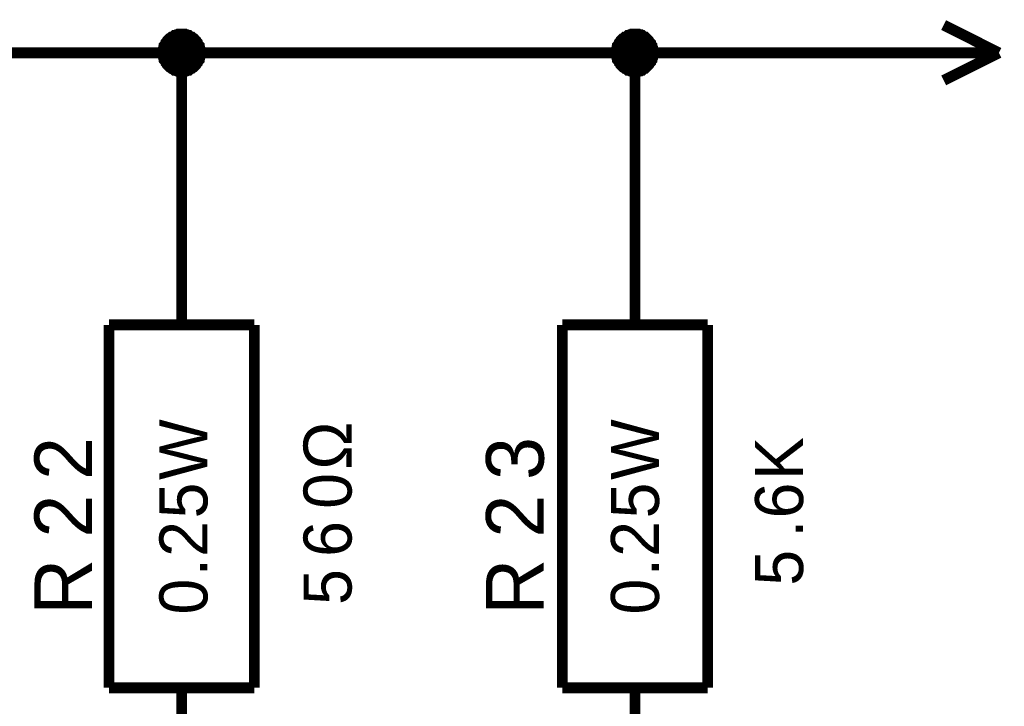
# Model space of a CAD drawing. Header units: millimetres. Extents: x 0 to 420, y 0 to 297.
# Drawn here: x 58.12 to 85.26, y 139.48 to 158.4 of the extents above; entities that cross this region are included whole.
import ezdxf

# ---------------------------------------------------------------- set-up
doc = ezdxf.new("R2010")
doc.units = ezdxf.units.MM
doc.layers.add('Sheet', color=255, linetype='Continuous')

msp = doc.modelspace()

# ---------------------------------------------------------------- linework, layer by layer
at = {"layer": 'Sheet'}
for points, const_width in [([(85.106, 157.491), (83.583, 158.253)], 0.3), ([(62.067, 157.491), (62.067, 157.525), (62.067, 157.541), (62.067, 157.574), (62.083, 157.591), (62.083, 157.624), (62.083, 157.64), (62.1, 157.674), (62.1, 157.69), (62.116, 157.707), (62.133, 157.74), (62.149, 157.756), (62.149, 157.773), (62.166, 157.79), (62.182, 157.823), (62.199, 157.839), (62.215, 157.856), (62.232, 157.872), (62.249, 157.889), (62.282, 157.905), (62.298, 157.922), (62.315, 157.922), (62.331, 157.939), (62.364, 157.955), (62.381, 157.972), (62.398, 157.972), (62.431, 157.988), (62.447, 157.988), (62.48, 157.988), (62.497, 158.005), (62.53, 158.005), (62.547, 158.005), (62.58, 158.005)], 0.3), ([(62.067, 157.491), (62.067, 157.525), (62.067, 157.541), (62.067, 157.574), (62.083, 157.591), (62.083, 157.624), (62.083, 157.64), (62.1, 157.674), (62.1, 157.69), (62.116, 157.707), (62.133, 157.74), (62.149, 157.756), (62.149, 157.773), (62.166, 157.79), (62.182, 157.823), (62.199, 157.839), (62.215, 157.856), (62.232, 157.872), (62.249, 157.889), (62.282, 157.905), (62.298, 157.922), (62.315, 157.922), (62.331, 157.939), (62.364, 157.955), (62.381, 157.972), (62.398, 157.972), (62.431, 157.988), (62.447, 157.988), (62.48, 157.988), (62.497, 158.005), (62.53, 158.005), (62.547, 158.005), (62.58, 158.005)], 0.3), ([(62.067, 157.491), (62.067, 157.525), (62.067, 157.541), (62.067, 157.574), (62.083, 157.591), (62.083, 157.624), (62.083, 157.64), (62.1, 157.674), (62.1, 157.69), (62.116, 157.707), (62.133, 157.74), (62.149, 157.756), (62.149, 157.773), (62.166, 157.79), (62.182, 157.823), (62.199, 157.839), (62.215, 157.856), (62.232, 157.872), (62.249, 157.889), (62.282, 157.905), (62.298, 157.922), (62.315, 157.922), (62.331, 157.939), (62.364, 157.955), (62.381, 157.972), (62.398, 157.972), (62.431, 157.988), (62.447, 157.988), (62.48, 157.988), (62.497, 158.005), (62.53, 158.005), (62.547, 158.005), (62.58, 158.005)], 0.3), ([(62.067, 157.491), (62.067, 157.525), (62.067, 157.541), (62.067, 157.574), (62.083, 157.591), (62.083, 157.624), (62.083, 157.64), (62.1, 157.674), (62.1, 157.69), (62.116, 157.707), (62.133, 157.74), (62.149, 157.756), (62.149, 157.773), (62.166, 157.79), (62.182, 157.823), (62.199, 157.839), (62.215, 157.856), (62.232, 157.872), (62.249, 157.889), (62.282, 157.905), (62.298, 157.922), (62.315, 157.922), (62.331, 157.939), (62.364, 157.955), (62.381, 157.972), (62.398, 157.972), (62.431, 157.988), (62.447, 157.988), (62.48, 157.988), (62.497, 158.005), (62.53, 158.005), (62.547, 158.005), (62.58, 158.005)], 0.3), ([(62.067, 157.491), (62.067, 157.525), (62.067, 157.541), (62.067, 157.574), (62.083, 157.591), (62.083, 157.624), (62.083, 157.64), (62.1, 157.674), (62.1, 157.69), (62.116, 157.707), (62.133, 157.74), (62.149, 157.756), (62.149, 157.773), (62.166, 157.79), (62.182, 157.823), (62.199, 157.839), (62.215, 157.856), (62.232, 157.872), (62.249, 157.889), (62.282, 157.905), (62.298, 157.922), (62.315, 157.922), (62.331, 157.939), (62.364, 157.955), (62.381, 157.972), (62.398, 157.972), (62.431, 157.988), (62.447, 157.988), (62.48, 157.988), (62.497, 158.005), (62.53, 158.005), (62.547, 158.005), (62.58, 158.005)], 0.0991), ([(62.067, 157.491), (62.067, 157.525), (62.067, 157.541), (62.067, 157.574), (62.083, 157.591), (62.083, 157.624), (62.083, 157.64), (62.1, 157.674), (62.1, 157.69), (62.116, 157.707), (62.133, 157.74), (62.149, 157.756), (62.149, 157.773), (62.166, 157.79), (62.182, 157.823), (62.199, 157.839), (62.215, 157.856), (62.232, 157.872), (62.249, 157.889), (62.282, 157.905), (62.298, 157.922), (62.315, 157.922), (62.331, 157.939), (62.364, 157.955), (62.381, 157.972), (62.398, 157.972), (62.431, 157.988), (62.447, 157.988), (62.48, 157.988), (62.497, 158.005), (62.53, 158.005), (62.547, 158.005), (62.58, 158.005)], 0.0991), ([(62.067, 157.491), (62.067, 157.525), (62.067, 157.541), (62.067, 157.574), (62.083, 157.591), (62.083, 157.624), (62.083, 157.64), (62.1, 157.674), (62.1, 157.69), (62.116, 157.707), (62.133, 157.74), (62.149, 157.756), (62.149, 157.773), (62.166, 157.79), (62.182, 157.823), (62.199, 157.839), (62.215, 157.856), (62.232, 157.872), (62.249, 157.889), (62.282, 157.905), (62.298, 157.922), (62.315, 157.922), (62.331, 157.939), (62.364, 157.955), (62.381, 157.972), (62.398, 157.972), (62.431, 157.988), (62.447, 157.988), (62.48, 157.988), (62.497, 158.005), (62.53, 158.005), (62.547, 158.005), (62.58, 158.005)], 0.0991), ([(62.067, 157.491), (62.067, 157.525), (62.067, 157.541), (62.067, 157.574), (62.083, 157.591), (62.083, 157.624), (62.083, 157.64), (62.1, 157.674), (62.1, 157.69), (62.116, 157.707), (62.133, 157.74), (62.149, 157.756), (62.149, 157.773), (62.166, 157.79), (62.182, 157.823), (62.199, 157.839), (62.215, 157.856), (62.232, 157.872), (62.249, 157.889), (62.282, 157.905), (62.298, 157.922), (62.315, 157.922), (62.331, 157.939), (62.364, 157.955), (62.381, 157.972), (62.398, 157.972), (62.431, 157.988), (62.447, 157.988), (62.48, 157.988), (62.497, 158.005), (62.53, 158.005), (62.547, 158.005), (62.58, 158.005)], 0.0991), ([(62.58, 158.005), (62.58, 158.005)], 0.3), ([(62.58, 158.005), (62.613, 158.005), (62.629, 158.005), (62.662, 158.005), (62.679, 157.988), (62.712, 157.988), (62.729, 157.988), (62.762, 157.972), (62.778, 157.972), (62.795, 157.955), (62.828, 157.939), (62.844, 157.922), (62.861, 157.922), (62.878, 157.905), (62.911, 157.889), (62.927, 157.872), (62.944, 157.856), (62.96, 157.839), (62.977, 157.823), (62.993, 157.79), (63.01, 157.773), (63.01, 157.756), (63.026, 157.74), (63.043, 157.707), (63.06, 157.69), (63.06, 157.674), (63.076, 157.64), (63.076, 157.624), (63.076, 157.591), (63.093, 157.574), (63.093, 157.541), (63.093, 157.525), (63.093, 157.491)], 0.3), ([(62.58, 158.005), (62.58, 158.005)], 0.3), ([(62.58, 158.005), (62.613, 158.005), (62.629, 158.005), (62.662, 158.005), (62.679, 157.988), (62.712, 157.988), (62.729, 157.988), (62.762, 157.972), (62.778, 157.972), (62.795, 157.955), (62.828, 157.939), (62.844, 157.922), (62.861, 157.922), (62.878, 157.905), (62.911, 157.889), (62.927, 157.872), (62.944, 157.856), (62.96, 157.839), (62.977, 157.823), (62.993, 157.79), (63.01, 157.773), (63.01, 157.756), (63.026, 157.74), (63.043, 157.707), (63.06, 157.69), (63.06, 157.674), (63.076, 157.64), (63.076, 157.624), (63.076, 157.591), (63.093, 157.574), (63.093, 157.541), (63.093, 157.525), (63.093, 157.491)], 0.3), ([(62.58, 158.005), (62.58, 158.005)], 0.3), ([(62.58, 158.005), (62.613, 158.005), (62.629, 158.005), (62.662, 158.005), (62.679, 157.988), (62.712, 157.988), (62.729, 157.988), (62.762, 157.972), (62.778, 157.972), (62.795, 157.955), (62.828, 157.939), (62.844, 157.922), (62.861, 157.922), (62.878, 157.905), (62.911, 157.889), (62.927, 157.872), (62.944, 157.856), (62.96, 157.839), (62.977, 157.823), (62.993, 157.79), (63.01, 157.773), (63.01, 157.756), (63.026, 157.74), (63.043, 157.707), (63.06, 157.69), (63.06, 157.674), (63.076, 157.64), (63.076, 157.624), (63.076, 157.591), (63.093, 157.574), (63.093, 157.541), (63.093, 157.525), (63.093, 157.491)], 0.3), ([(62.58, 158.005), (62.58, 158.005)], 0.3), ([(62.58, 158.005), (62.613, 158.005), (62.629, 158.005), (62.662, 158.005), (62.679, 157.988), (62.712, 157.988), (62.729, 157.988), (62.762, 157.972), (62.778, 157.972), (62.795, 157.955), (62.828, 157.939), (62.844, 157.922), (62.861, 157.922), (62.878, 157.905), (62.911, 157.889), (62.927, 157.872), (62.944, 157.856), (62.96, 157.839), (62.977, 157.823), (62.993, 157.79), (63.01, 157.773), (63.01, 157.756), (63.026, 157.74), (63.043, 157.707), (63.06, 157.69), (63.06, 157.674), (63.076, 157.64), (63.076, 157.624), (63.076, 157.591), (63.093, 157.574), (63.093, 157.541), (63.093, 157.525), (63.093, 157.491)], 0.3), ([(62.58, 158.005), (62.58, 158.005)], 0.0991), ([(62.58, 158.005), (62.613, 158.005), (62.629, 158.005), (62.662, 158.005), (62.679, 157.988), (62.712, 157.988), (62.729, 157.988), (62.762, 157.972), (62.778, 157.972), (62.795, 157.955), (62.828, 157.939), (62.844, 157.922), (62.861, 157.922), (62.878, 157.905), (62.911, 157.889), (62.927, 157.872), (62.944, 157.856), (62.96, 157.839), (62.977, 157.823), (62.993, 157.79), (63.01, 157.773), (63.01, 157.756), (63.026, 157.74), (63.043, 157.707), (63.06, 157.69), (63.06, 157.674), (63.076, 157.64), (63.076, 157.624), (63.076, 157.591), (63.093, 157.574), (63.093, 157.541), (63.093, 157.525), (63.093, 157.491)], 0.0991), ([(62.58, 158.005), (62.58, 158.005)], 0.0991), ([(62.58, 158.005), (62.613, 158.005), (62.629, 158.005), (62.662, 158.005), (62.679, 157.988), (62.712, 157.988), (62.729, 157.988), (62.762, 157.972), (62.778, 157.972), (62.795, 157.955), (62.828, 157.939), (62.844, 157.922), (62.861, 157.922), (62.878, 157.905), (62.911, 157.889), (62.927, 157.872), (62.944, 157.856), (62.96, 157.839), (62.977, 157.823), (62.993, 157.79), (63.01, 157.773), (63.01, 157.756), (63.026, 157.74), (63.043, 157.707), (63.06, 157.69), (63.06, 157.674), (63.076, 157.64), (63.076, 157.624), (63.076, 157.591), (63.093, 157.574), (63.093, 157.541), (63.093, 157.525), (63.093, 157.491)], 0.0991), ([(62.58, 158.005), (62.58, 158.005)], 0.0991), ([(62.58, 158.005), (62.613, 158.005), (62.629, 158.005), (62.662, 158.005), (62.679, 157.988), (62.712, 157.988), (62.729, 157.988), (62.762, 157.972), (62.778, 157.972), (62.795, 157.955), (62.828, 157.939), (62.844, 157.922), (62.861, 157.922), (62.878, 157.905), (62.911, 157.889), (62.927, 157.872), (62.944, 157.856), (62.96, 157.839), (62.977, 157.823), (62.993, 157.79), (63.01, 157.773), (63.01, 157.756), (63.026, 157.74), (63.043, 157.707), (63.06, 157.69), (63.06, 157.674), (63.076, 157.64), (63.076, 157.624), (63.076, 157.591), (63.093, 157.574), (63.093, 157.541), (63.093, 157.525), (63.093, 157.491)], 0.0991), ([(62.58, 158.005), (62.58, 158.005)], 0.0991), ([(62.58, 158.005), (62.613, 158.005), (62.629, 158.005), (62.662, 158.005), (62.679, 157.988), (62.712, 157.988), (62.729, 157.988), (62.762, 157.972), (62.778, 157.972), (62.795, 157.955), (62.828, 157.939), (62.844, 157.922), (62.861, 157.922), (62.878, 157.905), (62.911, 157.889), (62.927, 157.872), (62.944, 157.856), (62.96, 157.839), (62.977, 157.823), (62.993, 157.79), (63.01, 157.773), (63.01, 157.756), (63.026, 157.74), (63.043, 157.707), (63.06, 157.69), (63.06, 157.674), (63.076, 157.64), (63.076, 157.624), (63.076, 157.591), (63.093, 157.574), (63.093, 157.541), (63.093, 157.525), (63.093, 157.491)], 0.0991), ([(74.563, 157.491), (74.563, 157.525), (74.563, 157.541), (74.563, 157.574), (74.579, 157.591), (74.579, 157.624), (74.579, 157.64), (74.596, 157.674), (74.596, 157.69), (74.612, 157.707), (74.629, 157.74), (74.645, 157.756), (74.645, 157.773), (74.662, 157.79), (74.678, 157.823), (74.695, 157.839), (74.712, 157.856), (74.728, 157.872), (74.745, 157.889), (74.778, 157.905), (74.794, 157.922), (74.811, 157.922), (74.827, 157.939), (74.86, 157.955), (74.877, 157.972), (74.894, 157.972), (74.927, 157.988), (74.943, 157.988), (74.976, 157.988), (74.993, 158.005), (75.026, 158.005), (75.043, 158.005), (75.076, 158.005)], 0.3), ([(74.563, 157.491), (74.563, 157.525), (74.563, 157.541), (74.563, 157.574), (74.579, 157.591), (74.579, 157.624), (74.579, 157.64), (74.596, 157.674), (74.596, 157.69), (74.612, 157.707), (74.629, 157.74), (74.645, 157.756), (74.645, 157.773), (74.662, 157.79), (74.678, 157.823), (74.695, 157.839), (74.712, 157.856), (74.728, 157.872), (74.745, 157.889), (74.778, 157.905), (74.794, 157.922), (74.811, 157.922), (74.827, 157.939), (74.86, 157.955), (74.877, 157.972), (74.894, 157.972), (74.927, 157.988), (74.943, 157.988), (74.976, 157.988), (74.993, 158.005), (75.026, 158.005), (75.043, 158.005), (75.076, 158.005)], 0.3), ([(74.563, 157.491), (74.563, 157.525), (74.563, 157.541), (74.563, 157.574), (74.579, 157.591), (74.579, 157.624), (74.579, 157.64), (74.596, 157.674), (74.596, 157.69), (74.612, 157.707), (74.629, 157.74), (74.645, 157.756), (74.645, 157.773), (74.662, 157.79), (74.678, 157.823), (74.695, 157.839), (74.712, 157.856), (74.728, 157.872), (74.745, 157.889), (74.778, 157.905), (74.794, 157.922), (74.811, 157.922), (74.827, 157.939), (74.86, 157.955), (74.877, 157.972), (74.894, 157.972), (74.927, 157.988), (74.943, 157.988), (74.976, 157.988), (74.993, 158.005), (75.026, 158.005), (75.043, 158.005), (75.076, 158.005)], 0.3), ([(74.563, 157.491), (74.563, 157.525), (74.563, 157.541), (74.563, 157.574), (74.579, 157.591), (74.579, 157.624), (74.579, 157.64), (74.596, 157.674), (74.596, 157.69), (74.612, 157.707), (74.629, 157.74), (74.645, 157.756), (74.645, 157.773), (74.662, 157.79), (74.678, 157.823), (74.695, 157.839), (74.712, 157.856), (74.728, 157.872), (74.745, 157.889), (74.778, 157.905), (74.794, 157.922), (74.811, 157.922), (74.827, 157.939), (74.86, 157.955), (74.877, 157.972), (74.894, 157.972), (74.927, 157.988), (74.943, 157.988), (74.976, 157.988), (74.993, 158.005), (75.026, 158.005), (75.043, 158.005), (75.076, 158.005)], 0.3), ([(74.563, 157.491), (74.563, 157.525), (74.563, 157.541), (74.563, 157.574), (74.579, 157.591), (74.579, 157.624), (74.579, 157.64), (74.596, 157.674), (74.596, 157.69), (74.612, 157.707), (74.629, 157.74), (74.645, 157.756), (74.645, 157.773), (74.662, 157.79), (74.678, 157.823), (74.695, 157.839), (74.712, 157.856), (74.728, 157.872), (74.745, 157.889), (74.778, 157.905), (74.794, 157.922), (74.811, 157.922), (74.827, 157.939), (74.86, 157.955), (74.877, 157.972), (74.894, 157.972), (74.927, 157.988), (74.943, 157.988), (74.976, 157.988), (74.993, 158.005), (75.026, 158.005), (75.043, 158.005), (75.076, 158.005)], 0.0991), ([(74.563, 157.491), (74.563, 157.525), (74.563, 157.541), (74.563, 157.574), (74.579, 157.591), (74.579, 157.624), (74.579, 157.64), (74.596, 157.674), (74.596, 157.69), (74.612, 157.707), (74.629, 157.74), (74.645, 157.756), (74.645, 157.773), (74.662, 157.79), (74.678, 157.823), (74.695, 157.839), (74.712, 157.856), (74.728, 157.872), (74.745, 157.889), (74.778, 157.905), (74.794, 157.922), (74.811, 157.922), (74.827, 157.939), (74.86, 157.955), (74.877, 157.972), (74.894, 157.972), (74.927, 157.988), (74.943, 157.988), (74.976, 157.988), (74.993, 158.005), (75.026, 158.005), (75.043, 158.005), (75.076, 158.005)], 0.0991), ([(74.563, 157.491), (74.563, 157.525), (74.563, 157.541), (74.563, 157.574), (74.579, 157.591), (74.579, 157.624), (74.579, 157.64), (74.596, 157.674), (74.596, 157.69), (74.612, 157.707), (74.629, 157.74), (74.645, 157.756), (74.645, 157.773), (74.662, 157.79), (74.678, 157.823), (74.695, 157.839), (74.712, 157.856), (74.728, 157.872), (74.745, 157.889), (74.778, 157.905), (74.794, 157.922), (74.811, 157.922), (74.827, 157.939), (74.86, 157.955), (74.877, 157.972), (74.894, 157.972), (74.927, 157.988), (74.943, 157.988), (74.976, 157.988), (74.993, 158.005), (75.026, 158.005), (75.043, 158.005), (75.076, 158.005)], 0.0991), ([(74.563, 157.491), (74.563, 157.525), (74.563, 157.541), (74.563, 157.574), (74.579, 157.591), (74.579, 157.624), (74.579, 157.64), (74.596, 157.674), (74.596, 157.69), (74.612, 157.707), (74.629, 157.74), (74.645, 157.756), (74.645, 157.773), (74.662, 157.79), (74.678, 157.823), (74.695, 157.839), (74.712, 157.856), (74.728, 157.872), (74.745, 157.889), (74.778, 157.905), (74.794, 157.922), (74.811, 157.922), (74.827, 157.939), (74.86, 157.955), (74.877, 157.972), (74.894, 157.972), (74.927, 157.988), (74.943, 157.988), (74.976, 157.988), (74.993, 158.005), (75.026, 158.005), (75.043, 158.005), (75.076, 158.005)], 0.0991), ([(75.076, 158.005), (75.076, 158.005)], 0.3), ([(75.076, 158.005), (75.109, 158.005), (75.125, 158.005), (75.158, 158.005), (75.175, 157.988), (75.208, 157.988), (75.225, 157.988), (75.241, 157.972), (75.274, 157.972), (75.291, 157.955), (75.307, 157.939), (75.34, 157.922), (75.357, 157.922), (75.374, 157.905), (75.39, 157.889), (75.407, 157.872), (75.423, 157.856), (75.44, 157.839), (75.456, 157.823), (75.473, 157.79), (75.489, 157.773), (75.506, 157.756), (75.506, 157.74), (75.523, 157.707), (75.539, 157.69), (75.539, 157.674), (75.556, 157.64), (75.556, 157.624), (75.556, 157.591), (75.572, 157.574), (75.572, 157.541), (75.572, 157.525), (75.572, 157.491)], 0.3), ([(75.076, 158.005), (75.076, 158.005)], 0.3), ([(75.076, 158.005), (75.109, 158.005), (75.125, 158.005), (75.158, 158.005), (75.175, 157.988), (75.208, 157.988), (75.225, 157.988), (75.241, 157.972), (75.274, 157.972), (75.291, 157.955), (75.307, 157.939), (75.34, 157.922), (75.357, 157.922), (75.374, 157.905), (75.39, 157.889), (75.407, 157.872), (75.423, 157.856), (75.44, 157.839), (75.456, 157.823), (75.473, 157.79), (75.489, 157.773), (75.506, 157.756), (75.506, 157.74), (75.523, 157.707), (75.539, 157.69), (75.539, 157.674), (75.556, 157.64), (75.556, 157.624), (75.556, 157.591), (75.572, 157.574), (75.572, 157.541), (75.572, 157.525), (75.572, 157.491)], 0.3), ([(75.076, 158.005), (75.076, 158.005)], 0.3), ([(75.076, 158.005), (75.109, 158.005), (75.125, 158.005), (75.158, 158.005), (75.175, 157.988), (75.208, 157.988), (75.225, 157.988), (75.241, 157.972), (75.274, 157.972), (75.291, 157.955), (75.307, 157.939), (75.34, 157.922), (75.357, 157.922), (75.374, 157.905), (75.39, 157.889), (75.407, 157.872), (75.423, 157.856), (75.44, 157.839), (75.456, 157.823), (75.473, 157.79), (75.489, 157.773), (75.506, 157.756), (75.506, 157.74), (75.523, 157.707), (75.539, 157.69), (75.539, 157.674), (75.556, 157.64), (75.556, 157.624), (75.556, 157.591), (75.572, 157.574), (75.572, 157.541), (75.572, 157.525), (75.572, 157.491)], 0.3), ([(75.076, 158.005), (75.076, 158.005)], 0.3), ([(75.076, 158.005), (75.109, 158.005), (75.125, 158.005), (75.158, 158.005), (75.175, 157.988), (75.208, 157.988), (75.225, 157.988), (75.241, 157.972), (75.274, 157.972), (75.291, 157.955), (75.307, 157.939), (75.34, 157.922), (75.357, 157.922), (75.374, 157.905), (75.39, 157.889), (75.407, 157.872), (75.423, 157.856), (75.44, 157.839), (75.456, 157.823), (75.473, 157.79), (75.489, 157.773), (75.506, 157.756), (75.506, 157.74), (75.523, 157.707), (75.539, 157.69), (75.539, 157.674), (75.556, 157.64), (75.556, 157.624), (75.556, 157.591), (75.572, 157.574), (75.572, 157.541), (75.572, 157.525), (75.572, 157.491)], 0.3), ([(75.076, 158.005), (75.076, 158.005)], 0.0991), ([(75.076, 158.005), (75.109, 158.005), (75.125, 158.005), (75.158, 158.005), (75.175, 157.988), (75.208, 157.988), (75.225, 157.988), (75.241, 157.972), (75.274, 157.972), (75.291, 157.955), (75.307, 157.939), (75.34, 157.922), (75.357, 157.922), (75.374, 157.905), (75.39, 157.889), (75.407, 157.872), (75.423, 157.856), (75.44, 157.839), (75.456, 157.823), (75.473, 157.79), (75.489, 157.773), (75.506, 157.756), (75.506, 157.74), (75.523, 157.707), (75.539, 157.69), (75.539, 157.674), (75.556, 157.64), (75.556, 157.624), (75.556, 157.591), (75.572, 157.574), (75.572, 157.541), (75.572, 157.525), (75.572, 157.491)], 0.0991), ([(75.076, 158.005), (75.076, 158.005)], 0.0991), ([(75.076, 158.005), (75.109, 158.005), (75.125, 158.005), (75.158, 158.005), (75.175, 157.988), (75.208, 157.988), (75.225, 157.988), (75.241, 157.972), (75.274, 157.972), (75.291, 157.955), (75.307, 157.939), (75.34, 157.922), (75.357, 157.922), (75.374, 157.905), (75.39, 157.889), (75.407, 157.872), (75.423, 157.856), (75.44, 157.839), (75.456, 157.823), (75.473, 157.79), (75.489, 157.773), (75.506, 157.756), (75.506, 157.74), (75.523, 157.707), (75.539, 157.69), (75.539, 157.674), (75.556, 157.64), (75.556, 157.624), (75.556, 157.591), (75.572, 157.574), (75.572, 157.541), (75.572, 157.525), (75.572, 157.491)], 0.0991), ([(75.076, 158.005), (75.076, 158.005)], 0.0991), ([(75.076, 158.005), (75.109, 158.005), (75.125, 158.005), (75.158, 158.005), (75.175, 157.988), (75.208, 157.988), (75.225, 157.988), (75.241, 157.972), (75.274, 157.972), (75.291, 157.955), (75.307, 157.939), (75.34, 157.922), (75.357, 157.922), (75.374, 157.905), (75.39, 157.889), (75.407, 157.872), (75.423, 157.856), (75.44, 157.839), (75.456, 157.823), (75.473, 157.79), (75.489, 157.773), (75.506, 157.756), (75.506, 157.74), (75.523, 157.707), (75.539, 157.69), (75.539, 157.674), (75.556, 157.64), (75.556, 157.624), (75.556, 157.591), (75.572, 157.574), (75.572, 157.541), (75.572, 157.525), (75.572, 157.491)], 0.0991), ([(75.076, 158.005), (75.076, 158.005)], 0.0991), ([(75.076, 158.005), (75.109, 158.005), (75.125, 158.005), (75.158, 158.005), (75.175, 157.988), (75.208, 157.988), (75.225, 157.988), (75.241, 157.972), (75.274, 157.972), (75.291, 157.955), (75.307, 157.939), (75.34, 157.922), (75.357, 157.922), (75.374, 157.905), (75.39, 157.889), (75.407, 157.872), (75.423, 157.856), (75.44, 157.839), (75.456, 157.823), (75.473, 157.79), (75.489, 157.773), (75.506, 157.756), (75.506, 157.74), (75.523, 157.707), (75.539, 157.69), (75.539, 157.674), (75.556, 157.64), (75.556, 157.624), (75.556, 157.591), (75.572, 157.574), (75.572, 157.541), (75.572, 157.525), (75.572, 157.491)], 0.0991), ([(57.581, 157.491), (62.58, 157.491)], 0.3), ([(62.58, 156.978), (62.547, 156.978), (62.53, 156.978), (62.497, 156.978), (62.48, 156.995), (62.447, 156.995), (62.431, 156.995), (62.398, 157.011), (62.381, 157.011), (62.364, 157.028), (62.331, 157.044), (62.315, 157.061), (62.298, 157.061), (62.282, 157.077), (62.249, 157.094), (62.232, 157.111), (62.215, 157.127), (62.199, 157.144), (62.182, 157.16), (62.166, 157.193), (62.149, 157.21), (62.149, 157.227), (62.133, 157.243), (62.116, 157.276), (62.1, 157.293), (62.1, 157.309), (62.083, 157.342), (62.083, 157.359), (62.083, 157.392), (62.067, 157.409), (62.067, 157.442), (62.067, 157.458), (62.067, 157.491)], 0.3), ([(62.067, 157.491), (62.067, 157.491)], 0.3), ([(62.58, 156.978), (62.547, 156.978), (62.53, 156.978), (62.497, 156.978), (62.48, 156.995), (62.447, 156.995), (62.431, 156.995), (62.398, 157.011), (62.381, 157.011), (62.364, 157.028), (62.331, 157.044), (62.315, 157.061), (62.298, 157.061), (62.282, 157.077), (62.249, 157.094), (62.232, 157.111), (62.215, 157.127), (62.199, 157.144), (62.182, 157.16), (62.166, 157.193), (62.149, 157.21), (62.149, 157.227), (62.133, 157.243), (62.116, 157.276), (62.1, 157.293), (62.1, 157.309), (62.083, 157.342), (62.083, 157.359), (62.083, 157.392), (62.067, 157.409), (62.067, 157.442), (62.067, 157.458), (62.067, 157.491)], 0.3), ([(62.067, 157.491), (62.067, 157.491)], 0.3), ([(62.58, 156.978), (62.547, 156.978), (62.53, 156.978), (62.497, 156.978), (62.48, 156.995), (62.447, 156.995), (62.431, 156.995), (62.398, 157.011), (62.381, 157.011), (62.364, 157.028), (62.331, 157.044), (62.315, 157.061), (62.298, 157.061), (62.282, 157.077), (62.249, 157.094), (62.232, 157.111), (62.215, 157.127), (62.199, 157.144), (62.182, 157.16), (62.166, 157.193), (62.149, 157.21), (62.149, 157.227), (62.133, 157.243), (62.116, 157.276), (62.1, 157.293), (62.1, 157.309), (62.083, 157.342), (62.083, 157.359), (62.083, 157.392), (62.067, 157.409), (62.067, 157.442), (62.067, 157.458), (62.067, 157.491)], 0.3), ([(62.067, 157.491), (62.067, 157.491)], 0.3), ([(62.58, 156.978), (62.547, 156.978), (62.53, 156.978), (62.497, 156.978), (62.48, 156.995), (62.447, 156.995), (62.431, 156.995), (62.398, 157.011), (62.381, 157.011), (62.364, 157.028), (62.331, 157.044), (62.315, 157.061), (62.298, 157.061), (62.282, 157.077), (62.249, 157.094), (62.232, 157.111), (62.215, 157.127), (62.199, 157.144), (62.182, 157.16), (62.166, 157.193), (62.149, 157.21), (62.149, 157.227), (62.133, 157.243), (62.116, 157.276), (62.1, 157.293), (62.1, 157.309), (62.083, 157.342), (62.083, 157.359), (62.083, 157.392), (62.067, 157.409), (62.067, 157.442), (62.067, 157.458), (62.067, 157.491)], 0.3), ([(62.067, 157.491), (62.067, 157.491)], 0.3), ([(62.58, 156.978), (62.547, 156.978), (62.53, 156.978), (62.497, 156.978), (62.48, 156.995), (62.447, 156.995), (62.431, 156.995), (62.398, 157.011), (62.381, 157.011), (62.364, 157.028), (62.331, 157.044), (62.315, 157.061), (62.298, 157.061), (62.282, 157.077), (62.249, 157.094), (62.232, 157.111), (62.215, 157.127), (62.199, 157.144), (62.182, 157.16), (62.166, 157.193), (62.149, 157.21), (62.149, 157.227), (62.133, 157.243), (62.116, 157.276), (62.1, 157.293), (62.1, 157.309), (62.083, 157.342), (62.083, 157.359), (62.083, 157.392), (62.067, 157.409), (62.067, 157.442), (62.067, 157.458), (62.067, 157.491)], 0.0991), ([(62.067, 157.491), (62.067, 157.491)], 0.0991), ([(62.58, 156.978), (62.547, 156.978), (62.53, 156.978), (62.497, 156.978), (62.48, 156.995), (62.447, 156.995), (62.431, 156.995), (62.398, 157.011), (62.381, 157.011), (62.364, 157.028), (62.331, 157.044), (62.315, 157.061), (62.298, 157.061), (62.282, 157.077), (62.249, 157.094), (62.232, 157.111), (62.215, 157.127), (62.199, 157.144), (62.182, 157.16), (62.166, 157.193), (62.149, 157.21), (62.149, 157.227), (62.133, 157.243), (62.116, 157.276), (62.1, 157.293), (62.1, 157.309), (62.083, 157.342), (62.083, 157.359), (62.083, 157.392), (62.067, 157.409), (62.067, 157.442), (62.067, 157.458), (62.067, 157.491)], 0.0991), ([(62.067, 157.491), (62.067, 157.491)], 0.0991), ([(62.58, 156.978), (62.547, 156.978), (62.53, 156.978), (62.497, 156.978), (62.48, 156.995), (62.447, 156.995), (62.431, 156.995), (62.398, 157.011), (62.381, 157.011), (62.364, 157.028), (62.331, 157.044), (62.315, 157.061), (62.298, 157.061), (62.282, 157.077), (62.249, 157.094), (62.232, 157.111), (62.215, 157.127), (62.199, 157.144), (62.182, 157.16), (62.166, 157.193), (62.149, 157.21), (62.149, 157.227), (62.133, 157.243), (62.116, 157.276), (62.1, 157.293), (62.1, 157.309), (62.083, 157.342), (62.083, 157.359), (62.083, 157.392), (62.067, 157.409), (62.067, 157.442), (62.067, 157.458), (62.067, 157.491)], 0.0991), ([(62.067, 157.491), (62.067, 157.491)], 0.0991), ([(62.58, 156.978), (62.547, 156.978), (62.53, 156.978), (62.497, 156.978), (62.48, 156.995), (62.447, 156.995), (62.431, 156.995), (62.398, 157.011), (62.381, 157.011), (62.364, 157.028), (62.331, 157.044), (62.315, 157.061), (62.298, 157.061), (62.282, 157.077), (62.249, 157.094), (62.232, 157.111), (62.215, 157.127), (62.199, 157.144), (62.182, 157.16), (62.166, 157.193), (62.149, 157.21), (62.149, 157.227), (62.133, 157.243), (62.116, 157.276), (62.1, 157.293), (62.1, 157.309), (62.083, 157.342), (62.083, 157.359), (62.083, 157.392), (62.067, 157.409), (62.067, 157.442), (62.067, 157.458), (62.067, 157.491)], 0.0991), ([(62.067, 157.491), (62.067, 157.491)], 0.0991), ([(62.58, 152.491), (62.58, 157.491), (75.076, 157.491), (82.573, 157.491)], 0.3), ([(63.093, 157.491), (63.093, 157.458), (63.093, 157.442), (63.093, 157.409), (63.076, 157.392), (63.076, 157.359), (63.076, 157.342), (63.06, 157.309), (63.06, 157.293), (63.043, 157.276), (63.026, 157.243), (63.01, 157.227), (63.01, 157.21), (62.993, 157.193), (62.977, 157.16), (62.96, 157.144), (62.944, 157.127), (62.927, 157.111), (62.911, 157.094), (62.878, 157.077), (62.861, 157.061), (62.844, 157.061), (62.828, 157.044), (62.795, 157.028), (62.778, 157.011), (62.762, 157.011), (62.729, 156.995), (62.712, 156.995), (62.679, 156.995), (62.662, 156.978), (62.629, 156.978), (62.613, 156.978), (62.58, 156.978)], 0.3), ([(63.093, 157.491), (63.093, 157.458), (63.093, 157.442), (63.093, 157.409), (63.076, 157.392), (63.076, 157.359), (63.076, 157.342), (63.06, 157.309), (63.06, 157.293), (63.043, 157.276), (63.026, 157.243), (63.01, 157.227), (63.01, 157.21), (62.993, 157.193), (62.977, 157.16), (62.96, 157.144), (62.944, 157.127), (62.927, 157.111), (62.911, 157.094), (62.878, 157.077), (62.861, 157.061), (62.844, 157.061), (62.828, 157.044), (62.795, 157.028), (62.778, 157.011), (62.762, 157.011), (62.729, 156.995), (62.712, 156.995), (62.679, 156.995), (62.662, 156.978), (62.629, 156.978), (62.613, 156.978), (62.58, 156.978)], 0.3), ([(63.093, 157.491), (63.093, 157.458), (63.093, 157.442), (63.093, 157.409), (63.076, 157.392), (63.076, 157.359), (63.076, 157.342), (63.06, 157.309), (63.06, 157.293), (63.043, 157.276), (63.026, 157.243), (63.01, 157.227), (63.01, 157.21), (62.993, 157.193), (62.977, 157.16), (62.96, 157.144), (62.944, 157.127), (62.927, 157.111), (62.911, 157.094), (62.878, 157.077), (62.861, 157.061), (62.844, 157.061), (62.828, 157.044), (62.795, 157.028), (62.778, 157.011), (62.762, 157.011), (62.729, 156.995), (62.712, 156.995), (62.679, 156.995), (62.662, 156.978), (62.629, 156.978), (62.613, 156.978), (62.58, 156.978)], 0.3), ([(63.093, 157.491), (63.093, 157.458), (63.093, 157.442), (63.093, 157.409), (63.076, 157.392), (63.076, 157.359), (63.076, 157.342), (63.06, 157.309), (63.06, 157.293), (63.043, 157.276), (63.026, 157.243), (63.01, 157.227), (63.01, 157.21), (62.993, 157.193), (62.977, 157.16), (62.96, 157.144), (62.944, 157.127), (62.927, 157.111), (62.911, 157.094), (62.878, 157.077), (62.861, 157.061), (62.844, 157.061), (62.828, 157.044), (62.795, 157.028), (62.778, 157.011), (62.762, 157.011), (62.729, 156.995), (62.712, 156.995), (62.679, 156.995), (62.662, 156.978), (62.629, 156.978), (62.613, 156.978), (62.58, 156.978)], 0.3), ([(63.093, 157.491), (63.093, 157.458), (63.093, 157.442), (63.093, 157.409), (63.076, 157.392), (63.076, 157.359), (63.076, 157.342), (63.06, 157.309), (63.06, 157.293), (63.043, 157.276), (63.026, 157.243), (63.01, 157.227), (63.01, 157.21), (62.993, 157.193), (62.977, 157.16), (62.96, 157.144), (62.944, 157.127), (62.927, 157.111), (62.911, 157.094), (62.878, 157.077), (62.861, 157.061), (62.844, 157.061), (62.828, 157.044), (62.795, 157.028), (62.778, 157.011), (62.762, 157.011), (62.729, 156.995), (62.712, 156.995), (62.679, 156.995), (62.662, 156.978), (62.629, 156.978), (62.613, 156.978), (62.58, 156.978)], 0.0991), ([(63.093, 157.491), (63.093, 157.458), (63.093, 157.442), (63.093, 157.409), (63.076, 157.392), (63.076, 157.359), (63.076, 157.342), (63.06, 157.309), (63.06, 157.293), (63.043, 157.276), (63.026, 157.243), (63.01, 157.227), (63.01, 157.21), (62.993, 157.193), (62.977, 157.16), (62.96, 157.144), (62.944, 157.127), (62.927, 157.111), (62.911, 157.094), (62.878, 157.077), (62.861, 157.061), (62.844, 157.061), (62.828, 157.044), (62.795, 157.028), (62.778, 157.011), (62.762, 157.011), (62.729, 156.995), (62.712, 156.995), (62.679, 156.995), (62.662, 156.978), (62.629, 156.978), (62.613, 156.978), (62.58, 156.978)], 0.0991), ([(63.093, 157.491), (63.093, 157.458), (63.093, 157.442), (63.093, 157.409), (63.076, 157.392), (63.076, 157.359), (63.076, 157.342), (63.06, 157.309), (63.06, 157.293), (63.043, 157.276), (63.026, 157.243), (63.01, 157.227), (63.01, 157.21), (62.993, 157.193), (62.977, 157.16), (62.96, 157.144), (62.944, 157.127), (62.927, 157.111), (62.911, 157.094), (62.878, 157.077), (62.861, 157.061), (62.844, 157.061), (62.828, 157.044), (62.795, 157.028), (62.778, 157.011), (62.762, 157.011), (62.729, 156.995), (62.712, 156.995), (62.679, 156.995), (62.662, 156.978), (62.629, 156.978), (62.613, 156.978), (62.58, 156.978)], 0.0991), ([(63.093, 157.491), (63.093, 157.458), (63.093, 157.442), (63.093, 157.409), (63.076, 157.392), (63.076, 157.359), (63.076, 157.342), (63.06, 157.309), (63.06, 157.293), (63.043, 157.276), (63.026, 157.243), (63.01, 157.227), (63.01, 157.21), (62.993, 157.193), (62.977, 157.16), (62.96, 157.144), (62.944, 157.127), (62.927, 157.111), (62.911, 157.094), (62.878, 157.077), (62.861, 157.061), (62.844, 157.061), (62.828, 157.044), (62.795, 157.028), (62.778, 157.011), (62.762, 157.011), (62.729, 156.995), (62.712, 156.995), (62.679, 156.995), (62.662, 156.978), (62.629, 156.978), (62.613, 156.978), (62.58, 156.978)], 0.0991), ([(63.093, 157.491), (63.093, 157.491), (63.093, 157.491), (63.093, 157.491), (63.093, 157.491), (63.093, 157.491), (63.093, 157.491), (63.093, 157.491), (63.093, 157.491), (63.093, 157.491), (63.093, 157.491), (63.093, 157.491), (63.093, 157.491), (63.093, 157.491), (63.093, 157.491), (63.093, 157.491), (63.093, 157.491), (63.093, 157.491), (63.093, 157.491), (63.093, 157.491), (63.093, 157.491), (63.093, 157.491), (63.093, 157.491), (63.093, 157.491), (63.093, 157.491), (63.093, 157.491), (63.093, 157.491), (63.093, 157.491), (63.093, 157.491), (63.093, 157.491), (63.093, 157.491), (63.093, 157.491), (63.093, 157.491)], 0.3), ([(63.093, 157.491), (63.093, 157.491)], 0.3), ([(63.093, 157.491), (63.093, 157.491), (63.093, 157.491), (63.093, 157.491), (63.093, 157.491), (63.093, 157.491), (63.093, 157.491), (63.093, 157.491), (63.093, 157.491), (63.093, 157.491), (63.093, 157.491), (63.093, 157.491), (63.093, 157.491), (63.093, 157.491), (63.093, 157.491), (63.093, 157.491), (63.093, 157.491), (63.093, 157.491), (63.093, 157.491), (63.093, 157.491), (63.093, 157.491), (63.093, 157.491), (63.093, 157.491), (63.093, 157.491), (63.093, 157.491), (63.093, 157.491), (63.093, 157.491), (63.093, 157.491), (63.093, 157.491), (63.093, 157.491), (63.093, 157.491), (63.093, 157.491), (63.093, 157.491)], 0.3), ([(63.093, 157.491), (63.093, 157.491)], 0.3), ([(63.093, 157.491), (63.093, 157.491), (63.093, 157.491), (63.093, 157.491), (63.093, 157.491), (63.093, 157.491), (63.093, 157.491), (63.093, 157.491), (63.093, 157.491), (63.093, 157.491), (63.093, 157.491), (63.093, 157.491), (63.093, 157.491), (63.093, 157.491), (63.093, 157.491), (63.093, 157.491), (63.093, 157.491), (63.093, 157.491), (63.093, 157.491), (63.093, 157.491), (63.093, 157.491), (63.093, 157.491), (63.093, 157.491), (63.093, 157.491), (63.093, 157.491), (63.093, 157.491), (63.093, 157.491), (63.093, 157.491), (63.093, 157.491), (63.093, 157.491), (63.093, 157.491), (63.093, 157.491), (63.093, 157.491)], 0.3), ([(63.093, 157.491), (63.093, 157.491)], 0.3), ([(63.093, 157.491), (63.093, 157.491), (63.093, 157.491), (63.093, 157.491), (63.093, 157.491), (63.093, 157.491), (63.093, 157.491), (63.093, 157.491), (63.093, 157.491), (63.093, 157.491), (63.093, 157.491), (63.093, 157.491), (63.093, 157.491), (63.093, 157.491), (63.093, 157.491), (63.093, 157.491), (63.093, 157.491), (63.093, 157.491), (63.093, 157.491), (63.093, 157.491), (63.093, 157.491), (63.093, 157.491), (63.093, 157.491), (63.093, 157.491), (63.093, 157.491), (63.093, 157.491), (63.093, 157.491), (63.093, 157.491), (63.093, 157.491), (63.093, 157.491), (63.093, 157.491), (63.093, 157.491), (63.093, 157.491)], 0.3), ([(63.093, 157.491), (63.093, 157.491)], 0.3), ([(63.093, 157.491), (63.093, 157.491), (63.093, 157.491), (63.093, 157.491), (63.093, 157.491), (63.093, 157.491), (63.093, 157.491), (63.093, 157.491), (63.093, 157.491), (63.093, 157.491), (63.093, 157.491), (63.093, 157.491), (63.093, 157.491), (63.093, 157.491), (63.093, 157.491), (63.093, 157.491), (63.093, 157.491), (63.093, 157.491), (63.093, 157.491), (63.093, 157.491), (63.093, 157.491), (63.093, 157.491), (63.093, 157.491), (63.093, 157.491), (63.093, 157.491), (63.093, 157.491), (63.093, 157.491), (63.093, 157.491), (63.093, 157.491), (63.093, 157.491), (63.093, 157.491), (63.093, 157.491), (63.093, 157.491)], 0.0991), ([(63.093, 157.491), (63.093, 157.491)], 0.0991), ([(63.093, 157.491), (63.093, 157.491), (63.093, 157.491), (63.093, 157.491), (63.093, 157.491), (63.093, 157.491), (63.093, 157.491), (63.093, 157.491), (63.093, 157.491), (63.093, 157.491), (63.093, 157.491), (63.093, 157.491), (63.093, 157.491), (63.093, 157.491), (63.093, 157.491), (63.093, 157.491), (63.093, 157.491), (63.093, 157.491), (63.093, 157.491), (63.093, 157.491), (63.093, 157.491), (63.093, 157.491), (63.093, 157.491), (63.093, 157.491), (63.093, 157.491), (63.093, 157.491), (63.093, 157.491), (63.093, 157.491), (63.093, 157.491), (63.093, 157.491), (63.093, 157.491), (63.093, 157.491), (63.093, 157.491)], 0.0991), ([(63.093, 157.491), (63.093, 157.491)], 0.0991), ([(63.093, 157.491), (63.093, 157.491), (63.093, 157.491), (63.093, 157.491), (63.093, 157.491), (63.093, 157.491), (63.093, 157.491), (63.093, 157.491), (63.093, 157.491), (63.093, 157.491), (63.093, 157.491), (63.093, 157.491), (63.093, 157.491), (63.093, 157.491), (63.093, 157.491), (63.093, 157.491), (63.093, 157.491), (63.093, 157.491), (63.093, 157.491), (63.093, 157.491), (63.093, 157.491), (63.093, 157.491), (63.093, 157.491), (63.093, 157.491), (63.093, 157.491), (63.093, 157.491), (63.093, 157.491), (63.093, 157.491), (63.093, 157.491), (63.093, 157.491), (63.093, 157.491), (63.093, 157.491), (63.093, 157.491)], 0.0991), ([(63.093, 157.491), (63.093, 157.491)], 0.0991), ([(63.093, 157.491), (63.093, 157.491), (63.093, 157.491), (63.093, 157.491), (63.093, 157.491), (63.093, 157.491), (63.093, 157.491), (63.093, 157.491), (63.093, 157.491), (63.093, 157.491), (63.093, 157.491), (63.093, 157.491), (63.093, 157.491), (63.093, 157.491), (63.093, 157.491), (63.093, 157.491), (63.093, 157.491), (63.093, 157.491), (63.093, 157.491), (63.093, 157.491), (63.093, 157.491), (63.093, 157.491), (63.093, 157.491), (63.093, 157.491), (63.093, 157.491), (63.093, 157.491), (63.093, 157.491), (63.093, 157.491), (63.093, 157.491), (63.093, 157.491), (63.093, 157.491), (63.093, 157.491), (63.093, 157.491)], 0.0991), ([(63.093, 157.491), (63.093, 157.491)], 0.0991), ([(75.076, 156.978), (75.043, 156.978), (75.026, 156.978), (74.993, 156.978), (74.976, 156.995), (74.943, 156.995), (74.927, 156.995), (74.894, 157.011), (74.877, 157.011), (74.86, 157.028), (74.827, 157.044), (74.811, 157.061), (74.794, 157.061), (74.778, 157.077), (74.745, 157.094), (74.728, 157.111), (74.712, 157.127), (74.695, 157.144), (74.678, 157.16), (74.662, 157.193), (74.645, 157.21), (74.645, 157.227), (74.629, 157.243), (74.612, 157.276), (74.596, 157.293), (74.596, 157.309), (74.579, 157.342), (74.579, 157.359), (74.579, 157.392), (74.563, 157.409), (74.563, 157.442), (74.563, 157.458), (74.563, 157.491)], 0.3), ([(74.563, 157.491), (74.563, 157.491)], 0.3), ([(75.076, 156.978), (75.043, 156.978), (75.026, 156.978), (74.993, 156.978), (74.976, 156.995), (74.943, 156.995), (74.927, 156.995), (74.894, 157.011), (74.877, 157.011), (74.86, 157.028), (74.827, 157.044), (74.811, 157.061), (74.794, 157.061), (74.778, 157.077), (74.745, 157.094), (74.728, 157.111), (74.712, 157.127), (74.695, 157.144), (74.678, 157.16), (74.662, 157.193), (74.645, 157.21), (74.645, 157.227), (74.629, 157.243), (74.612, 157.276), (74.596, 157.293), (74.596, 157.309), (74.579, 157.342), (74.579, 157.359), (74.579, 157.392), (74.563, 157.409), (74.563, 157.442), (74.563, 157.458), (74.563, 157.491)], 0.3), ([(74.563, 157.491), (74.563, 157.491)], 0.3), ([(75.076, 156.978), (75.043, 156.978), (75.026, 156.978), (74.993, 156.978), (74.976, 156.995), (74.943, 156.995), (74.927, 156.995), (74.894, 157.011), (74.877, 157.011), (74.86, 157.028), (74.827, 157.044), (74.811, 157.061), (74.794, 157.061), (74.778, 157.077), (74.745, 157.094), (74.728, 157.111), (74.712, 157.127), (74.695, 157.144), (74.678, 157.16), (74.662, 157.193), (74.645, 157.21), (74.645, 157.227), (74.629, 157.243), (74.612, 157.276), (74.596, 157.293), (74.596, 157.309), (74.579, 157.342), (74.579, 157.359), (74.579, 157.392), (74.563, 157.409), (74.563, 157.442), (74.563, 157.458), (74.563, 157.491)], 0.3), ([(74.563, 157.491), (74.563, 157.491)], 0.3), ([(75.076, 156.978), (75.043, 156.978), (75.026, 156.978), (74.993, 156.978), (74.976, 156.995), (74.943, 156.995), (74.927, 156.995), (74.894, 157.011), (74.877, 157.011), (74.86, 157.028), (74.827, 157.044), (74.811, 157.061), (74.794, 157.061), (74.778, 157.077), (74.745, 157.094), (74.728, 157.111), (74.712, 157.127), (74.695, 157.144), (74.678, 157.16), (74.662, 157.193), (74.645, 157.21), (74.645, 157.227), (74.629, 157.243), (74.612, 157.276), (74.596, 157.293), (74.596, 157.309), (74.579, 157.342), (74.579, 157.359), (74.579, 157.392), (74.563, 157.409), (74.563, 157.442), (74.563, 157.458), (74.563, 157.491)], 0.3), ([(74.563, 157.491), (74.563, 157.491)], 0.3), ([(75.076, 156.978), (75.043, 156.978), (75.026, 156.978), (74.993, 156.978), (74.976, 156.995), (74.943, 156.995), (74.927, 156.995), (74.894, 157.011), (74.877, 157.011), (74.86, 157.028), (74.827, 157.044), (74.811, 157.061), (74.794, 157.061), (74.778, 157.077), (74.745, 157.094), (74.728, 157.111), (74.712, 157.127), (74.695, 157.144), (74.678, 157.16), (74.662, 157.193), (74.645, 157.21), (74.645, 157.227), (74.629, 157.243), (74.612, 157.276), (74.596, 157.293), (74.596, 157.309), (74.579, 157.342), (74.579, 157.359), (74.579, 157.392), (74.563, 157.409), (74.563, 157.442), (74.563, 157.458), (74.563, 157.491)], 0.0991), ([(74.563, 157.491), (74.563, 157.491)], 0.0991), ([(75.076, 156.978), (75.043, 156.978), (75.026, 156.978), (74.993, 156.978), (74.976, 156.995), (74.943, 156.995), (74.927, 156.995), (74.894, 157.011), (74.877, 157.011), (74.86, 157.028), (74.827, 157.044), (74.811, 157.061), (74.794, 157.061), (74.778, 157.077), (74.745, 157.094), (74.728, 157.111), (74.712, 157.127), (74.695, 157.144), (74.678, 157.16), (74.662, 157.193), (74.645, 157.21), (74.645, 157.227), (74.629, 157.243), (74.612, 157.276), (74.596, 157.293), (74.596, 157.309), (74.579, 157.342), (74.579, 157.359), (74.579, 157.392), (74.563, 157.409), (74.563, 157.442), (74.563, 157.458), (74.563, 157.491)], 0.0991), ([(74.563, 157.491), (74.563, 157.491)], 0.0991), ([(75.076, 156.978), (75.043, 156.978), (75.026, 156.978), (74.993, 156.978), (74.976, 156.995), (74.943, 156.995), (74.927, 156.995), (74.894, 157.011), (74.877, 157.011), (74.86, 157.028), (74.827, 157.044), (74.811, 157.061), (74.794, 157.061), (74.778, 157.077), (74.745, 157.094), (74.728, 157.111), (74.712, 157.127), (74.695, 157.144), (74.678, 157.16), (74.662, 157.193), (74.645, 157.21), (74.645, 157.227), (74.629, 157.243), (74.612, 157.276), (74.596, 157.293), (74.596, 157.309), (74.579, 157.342), (74.579, 157.359), (74.579, 157.392), (74.563, 157.409), (74.563, 157.442), (74.563, 157.458), (74.563, 157.491)], 0.0991), ([(74.563, 157.491), (74.563, 157.491)], 0.0991), ([(75.076, 156.978), (75.043, 156.978), (75.026, 156.978), (74.993, 156.978), (74.976, 156.995), (74.943, 156.995), (74.927, 156.995), (74.894, 157.011), (74.877, 157.011), (74.86, 157.028), (74.827, 157.044), (74.811, 157.061), (74.794, 157.061), (74.778, 157.077), (74.745, 157.094), (74.728, 157.111), (74.712, 157.127), (74.695, 157.144), (74.678, 157.16), (74.662, 157.193), (74.645, 157.21), (74.645, 157.227), (74.629, 157.243), (74.612, 157.276), (74.596, 157.293), (74.596, 157.309), (74.579, 157.342), (74.579, 157.359), (74.579, 157.392), (74.563, 157.409), (74.563, 157.442), (74.563, 157.458), (74.563, 157.491)], 0.0991), ([(74.563, 157.491), (74.563, 157.491)], 0.0991), ([(75.076, 152.491), (75.076, 157.491)], 0.3), ([(75.572, 157.491), (75.572, 157.458), (75.572, 157.442), (75.572, 157.409), (75.556, 157.392), (75.556, 157.359), (75.556, 157.342), (75.539, 157.309), (75.539, 157.293), (75.523, 157.276), (75.506, 157.243), (75.506, 157.227), (75.489, 157.21), (75.473, 157.193), (75.456, 157.16), (75.44, 157.144), (75.423, 157.127), (75.407, 157.111), (75.39, 157.094), (75.374, 157.077), (75.357, 157.061), (75.34, 157.061), (75.307, 157.044), (75.291, 157.028), (75.274, 157.011), (75.241, 157.011), (75.225, 156.995), (75.208, 156.995), (75.175, 156.995), (75.158, 156.978), (75.125, 156.978), (75.109, 156.978), (75.076, 156.978)], 0.3), ([(75.572, 157.491), (75.572, 157.458), (75.572, 157.442), (75.572, 157.409), (75.556, 157.392), (75.556, 157.359), (75.556, 157.342), (75.539, 157.309), (75.539, 157.293), (75.523, 157.276), (75.506, 157.243), (75.506, 157.227), (75.489, 157.21), (75.473, 157.193), (75.456, 157.16), (75.44, 157.144), (75.423, 157.127), (75.407, 157.111), (75.39, 157.094), (75.374, 157.077), (75.357, 157.061), (75.34, 157.061), (75.307, 157.044), (75.291, 157.028), (75.274, 157.011), (75.241, 157.011), (75.225, 156.995), (75.208, 156.995), (75.175, 156.995), (75.158, 156.978), (75.125, 156.978), (75.109, 156.978), (75.076, 156.978)], 0.3), ([(75.572, 157.491), (75.572, 157.458), (75.572, 157.442), (75.572, 157.409), (75.556, 157.392), (75.556, 157.359), (75.556, 157.342), (75.539, 157.309), (75.539, 157.293), (75.523, 157.276), (75.506, 157.243), (75.506, 157.227), (75.489, 157.21), (75.473, 157.193), (75.456, 157.16), (75.44, 157.144), (75.423, 157.127), (75.407, 157.111), (75.39, 157.094), (75.374, 157.077), (75.357, 157.061), (75.34, 157.061), (75.307, 157.044), (75.291, 157.028), (75.274, 157.011), (75.241, 157.011), (75.225, 156.995), (75.208, 156.995), (75.175, 156.995), (75.158, 156.978), (75.125, 156.978), (75.109, 156.978), (75.076, 156.978)], 0.3), ([(75.572, 157.491), (75.572, 157.458), (75.572, 157.442), (75.572, 157.409), (75.556, 157.392), (75.556, 157.359), (75.556, 157.342), (75.539, 157.309), (75.539, 157.293), (75.523, 157.276), (75.506, 157.243), (75.506, 157.227), (75.489, 157.21), (75.473, 157.193), (75.456, 157.16), (75.44, 157.144), (75.423, 157.127), (75.407, 157.111), (75.39, 157.094), (75.374, 157.077), (75.357, 157.061), (75.34, 157.061), (75.307, 157.044), (75.291, 157.028), (75.274, 157.011), (75.241, 157.011), (75.225, 156.995), (75.208, 156.995), (75.175, 156.995), (75.158, 156.978), (75.125, 156.978), (75.109, 156.978), (75.076, 156.978)], 0.3), ([(75.572, 157.491), (75.572, 157.458), (75.572, 157.442), (75.572, 157.409), (75.556, 157.392), (75.556, 157.359), (75.556, 157.342), (75.539, 157.309), (75.539, 157.293), (75.523, 157.276), (75.506, 157.243), (75.506, 157.227), (75.489, 157.21), (75.473, 157.193), (75.456, 157.16), (75.44, 157.144), (75.423, 157.127), (75.407, 157.111), (75.39, 157.094), (75.374, 157.077), (75.357, 157.061), (75.34, 157.061), (75.307, 157.044), (75.291, 157.028), (75.274, 157.011), (75.241, 157.011), (75.225, 156.995), (75.208, 156.995), (75.175, 156.995), (75.158, 156.978), (75.125, 156.978), (75.109, 156.978), (75.076, 156.978)], 0.0991), ([(75.572, 157.491), (75.572, 157.458), (75.572, 157.442), (75.572, 157.409), (75.556, 157.392), (75.556, 157.359), (75.556, 157.342), (75.539, 157.309), (75.539, 157.293), (75.523, 157.276), (75.506, 157.243), (75.506, 157.227), (75.489, 157.21), (75.473, 157.193), (75.456, 157.16), (75.44, 157.144), (75.423, 157.127), (75.407, 157.111), (75.39, 157.094), (75.374, 157.077), (75.357, 157.061), (75.34, 157.061), (75.307, 157.044), (75.291, 157.028), (75.274, 157.011), (75.241, 157.011), (75.225, 156.995), (75.208, 156.995), (75.175, 156.995), (75.158, 156.978), (75.125, 156.978), (75.109, 156.978), (75.076, 156.978)], 0.0991), ([(75.572, 157.491), (75.572, 157.458), (75.572, 157.442), (75.572, 157.409), (75.556, 157.392), (75.556, 157.359), (75.556, 157.342), (75.539, 157.309), (75.539, 157.293), (75.523, 157.276), (75.506, 157.243), (75.506, 157.227), (75.489, 157.21), (75.473, 157.193), (75.456, 157.16), (75.44, 157.144), (75.423, 157.127), (75.407, 157.111), (75.39, 157.094), (75.374, 157.077), (75.357, 157.061), (75.34, 157.061), (75.307, 157.044), (75.291, 157.028), (75.274, 157.011), (75.241, 157.011), (75.225, 156.995), (75.208, 156.995), (75.175, 156.995), (75.158, 156.978), (75.125, 156.978), (75.109, 156.978), (75.076, 156.978)], 0.0991), ([(75.572, 157.491), (75.572, 157.458), (75.572, 157.442), (75.572, 157.409), (75.556, 157.392), (75.556, 157.359), (75.556, 157.342), (75.539, 157.309), (75.539, 157.293), (75.523, 157.276), (75.506, 157.243), (75.506, 157.227), (75.489, 157.21), (75.473, 157.193), (75.456, 157.16), (75.44, 157.144), (75.423, 157.127), (75.407, 157.111), (75.39, 157.094), (75.374, 157.077), (75.357, 157.061), (75.34, 157.061), (75.307, 157.044), (75.291, 157.028), (75.274, 157.011), (75.241, 157.011), (75.225, 156.995), (75.208, 156.995), (75.175, 156.995), (75.158, 156.978), (75.125, 156.978), (75.109, 156.978), (75.076, 156.978)], 0.0991), ([(75.572, 157.491), (75.572, 157.491), (75.572, 157.491), (75.572, 157.491), (75.572, 157.491), (75.572, 157.491), (75.572, 157.491), (75.572, 157.491), (75.572, 157.491), (75.572, 157.491), (75.572, 157.491), (75.572, 157.491), (75.572, 157.491), (75.572, 157.491), (75.572, 157.491), (75.572, 157.491), (75.572, 157.491), (75.572, 157.491), (75.572, 157.491), (75.572, 157.491), (75.572, 157.491), (75.572, 157.491), (75.572, 157.491), (75.572, 157.491), (75.572, 157.491), (75.572, 157.491), (75.572, 157.491), (75.572, 157.491), (75.572, 157.491), (75.572, 157.491), (75.572, 157.491), (75.572, 157.491), (75.572, 157.491)], 0.3), ([(75.572, 157.491), (75.572, 157.491)], 0.3), ([(75.572, 157.491), (75.572, 157.491), (75.572, 157.491), (75.572, 157.491), (75.572, 157.491), (75.572, 157.491), (75.572, 157.491), (75.572, 157.491), (75.572, 157.491), (75.572, 157.491), (75.572, 157.491), (75.572, 157.491), (75.572, 157.491), (75.572, 157.491), (75.572, 157.491), (75.572, 157.491), (75.572, 157.491), (75.572, 157.491), (75.572, 157.491), (75.572, 157.491), (75.572, 157.491), (75.572, 157.491), (75.572, 157.491), (75.572, 157.491), (75.572, 157.491), (75.572, 157.491), (75.572, 157.491), (75.572, 157.491), (75.572, 157.491), (75.572, 157.491), (75.572, 157.491), (75.572, 157.491), (75.572, 157.491)], 0.3), ([(75.572, 157.491), (75.572, 157.491)], 0.3), ([(75.572, 157.491), (75.572, 157.491), (75.572, 157.491), (75.572, 157.491), (75.572, 157.491), (75.572, 157.491), (75.572, 157.491), (75.572, 157.491), (75.572, 157.491), (75.572, 157.491), (75.572, 157.491), (75.572, 157.491), (75.572, 157.491), (75.572, 157.491), (75.572, 157.491), (75.572, 157.491), (75.572, 157.491), (75.572, 157.491), (75.572, 157.491), (75.572, 157.491), (75.572, 157.491), (75.572, 157.491), (75.572, 157.491), (75.572, 157.491), (75.572, 157.491), (75.572, 157.491), (75.572, 157.491), (75.572, 157.491), (75.572, 157.491), (75.572, 157.491), (75.572, 157.491), (75.572, 157.491), (75.572, 157.491)], 0.3), ([(75.572, 157.491), (75.572, 157.491)], 0.3), ([(75.572, 157.491), (75.572, 157.491), (75.572, 157.491), (75.572, 157.491), (75.572, 157.491), (75.572, 157.491), (75.572, 157.491), (75.572, 157.491), (75.572, 157.491), (75.572, 157.491), (75.572, 157.491), (75.572, 157.491), (75.572, 157.491), (75.572, 157.491), (75.572, 157.491), (75.572, 157.491), (75.572, 157.491), (75.572, 157.491), (75.572, 157.491), (75.572, 157.491), (75.572, 157.491), (75.572, 157.491), (75.572, 157.491), (75.572, 157.491), (75.572, 157.491), (75.572, 157.491), (75.572, 157.491), (75.572, 157.491), (75.572, 157.491), (75.572, 157.491), (75.572, 157.491), (75.572, 157.491), (75.572, 157.491)], 0.3), ([(75.572, 157.491), (75.572, 157.491)], 0.3), ([(75.572, 157.491), (75.572, 157.491), (75.572, 157.491), (75.572, 157.491), (75.572, 157.491), (75.572, 157.491), (75.572, 157.491), (75.572, 157.491), (75.572, 157.491), (75.572, 157.491), (75.572, 157.491), (75.572, 157.491), (75.572, 157.491), (75.572, 157.491), (75.572, 157.491), (75.572, 157.491), (75.572, 157.491), (75.572, 157.491), (75.572, 157.491), (75.572, 157.491), (75.572, 157.491), (75.572, 157.491), (75.572, 157.491), (75.572, 157.491), (75.572, 157.491), (75.572, 157.491), (75.572, 157.491), (75.572, 157.491), (75.572, 157.491), (75.572, 157.491), (75.572, 157.491), (75.572, 157.491), (75.572, 157.491)], 0.0991), ([(75.572, 157.491), (75.572, 157.491)], 0.0991), ([(75.572, 157.491), (75.572, 157.491), (75.572, 157.491), (75.572, 157.491), (75.572, 157.491), (75.572, 157.491), (75.572, 157.491), (75.572, 157.491), (75.572, 157.491), (75.572, 157.491), (75.572, 157.491), (75.572, 157.491), (75.572, 157.491), (75.572, 157.491), (75.572, 157.491), (75.572, 157.491), (75.572, 157.491), (75.572, 157.491), (75.572, 157.491), (75.572, 157.491), (75.572, 157.491), (75.572, 157.491), (75.572, 157.491), (75.572, 157.491), (75.572, 157.491), (75.572, 157.491), (75.572, 157.491), (75.572, 157.491), (75.572, 157.491), (75.572, 157.491), (75.572, 157.491), (75.572, 157.491), (75.572, 157.491)], 0.0991), ([(75.572, 157.491), (75.572, 157.491)], 0.0991), ([(75.572, 157.491), (75.572, 157.491), (75.572, 157.491), (75.572, 157.491), (75.572, 157.491), (75.572, 157.491), (75.572, 157.491), (75.572, 157.491), (75.572, 157.491), (75.572, 157.491), (75.572, 157.491), (75.572, 157.491), (75.572, 157.491), (75.572, 157.491), (75.572, 157.491), (75.572, 157.491), (75.572, 157.491), (75.572, 157.491), (75.572, 157.491), (75.572, 157.491), (75.572, 157.491), (75.572, 157.491), (75.572, 157.491), (75.572, 157.491), (75.572, 157.491), (75.572, 157.491), (75.572, 157.491), (75.572, 157.491), (75.572, 157.491), (75.572, 157.491), (75.572, 157.491), (75.572, 157.491), (75.572, 157.491)], 0.0991), ([(75.572, 157.491), (75.572, 157.491)], 0.0991), ([(75.572, 157.491), (75.572, 157.491), (75.572, 157.491), (75.572, 157.491), (75.572, 157.491), (75.572, 157.491), (75.572, 157.491), (75.572, 157.491), (75.572, 157.491), (75.572, 157.491), (75.572, 157.491), (75.572, 157.491), (75.572, 157.491), (75.572, 157.491), (75.572, 157.491), (75.572, 157.491), (75.572, 157.491), (75.572, 157.491), (75.572, 157.491), (75.572, 157.491), (75.572, 157.491), (75.572, 157.491), (75.572, 157.491), (75.572, 157.491), (75.572, 157.491), (75.572, 157.491), (75.572, 157.491), (75.572, 157.491), (75.572, 157.491), (75.572, 157.491), (75.572, 157.491), (75.572, 157.491), (75.572, 157.491)], 0.0991), ([(75.572, 157.491), (75.572, 157.491)], 0.0991), ([(82.573, 157.491), (85.106, 157.491)], 0.3), ([(85.106, 157.491), (83.583, 156.73)], 0.3), ([(62.58, 149.99), (62.58, 152.491)], 0.3), ([(75.076, 149.99), (75.076, 152.491)], 0.3), ([(60.577, 149.99), (64.582, 149.99)], 0.3), ([(60.577, 139.989), (60.577, 149.99)], 0.3), ([(64.582, 139.989), (64.582, 149.99)], 0.3), ([(73.073, 149.99), (77.078, 149.99)], 0.3), ([(73.073, 139.989), (73.073, 149.99)], 0.3), ([(77.078, 139.989), (77.078, 149.99)], 0.3), ([(60.577, 139.989), (64.582, 139.989)], 0.3), ([(62.58, 139.989), (62.58, 137.488)], 0.3), ([(73.073, 139.989), (77.078, 139.989)], 0.3), ([(75.076, 139.989), (75.076, 137.488)], 0.3)]:
    msp.add_lwpolyline(points, dxfattribs=dict(at, const_width=const_width))
at = {"layer": 'Sheet', "const_width": 0.508}
for points in [[(62.246, 157.5, 1), (62.754, 157.5, 1)], [(74.746, 157.5, 1), (75.254, 157.5, 1)]]:
    msp.add_lwpolyline(points, format="xyb", close=True, dxfattribs=at)

# ---------------------------------------------------------------- texts
at = {"layer": 'Sheet'}
for s, height, p in [('W', 1.325, (63.291, 145.718)), ('W', 1.325, (75.738, 145.718)), ('Ω', 1.325, (67.264, 145.983)), ('K', 1.325, (79.71, 145.718)), ('2', 1.59, (60.113, 145.718)), ('3', 1.59, (72.56, 145.718)), ('0', 1.325, (67.264, 144.923)), ('5', 1.325, (63.291, 144.658)), ('5', 1.325, (75.738, 144.658)), ('6', 1.325, (79.71, 144.658)), ('2', 1.59, (60.113, 144.128)), ('2', 1.59, (72.56, 144.128)), ('2', 1.325, (63.291, 143.599)), ('6', 1.325, (67.264, 143.599)), ('2', 1.325, (75.738, 143.599)), ('.', 1.325, (79.71, 144.128)), ('5', 1.325, (79.71, 142.804)), ('R', 1.59, (60.113, 142.009)), ('.', 1.325, (63.291, 143.069)), ('R', 1.59, (72.56, 142.009)), ('.', 1.325, (75.738, 143.069)), ('5', 1.325, (67.264, 142.274)), ('0', 1.325, (63.291, 142.009)), ('0', 1.325, (75.738, 142.009))]:
    msp.add_text(s, height=height, rotation=90, dxfattribs=at).set_placement(p)

doc.saveas('drawing.dxf')
